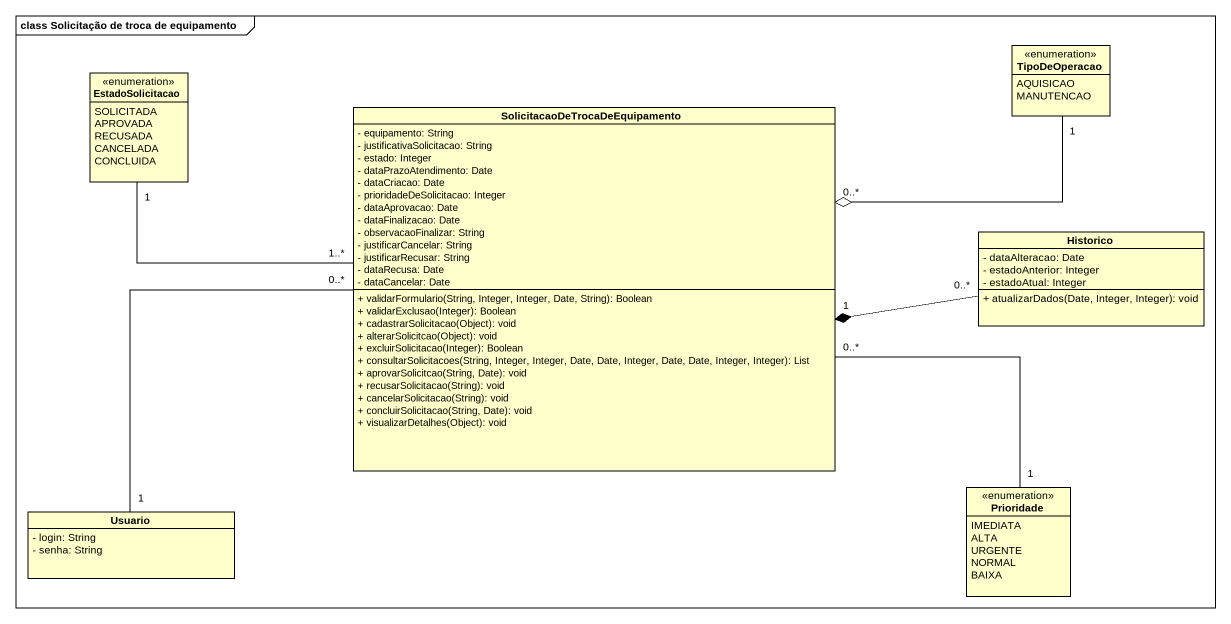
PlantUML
@startuml
mainframe class Solicitação de troca de equipamento
hide circle
hide empty members
skinparam classAttributeIconSize 0
enum TipoDeOperacao {
  AQUISICAO
  MANUTENCAO
}
enum EstadoSolicitacao {
  SOLICITADA
  APROVADA
  RECUSADA
  CANCELADA
  CONCLUIDA
}
class "SolicitacaoDeTrocaDeEquipamento" as SolicitacaoDeTrocaDeEquipame {
  - equipamento: String
  - justificativaSolicitacao: String
  - estado: Integer
  - dataPrazoAtendimento: Date
  - dataCriacao: Date
  - prioridadeDeSolicitacao: Integer
  - dataAprovacao: Date
  - dataFinalizacao: Date
  - observacaoFinalizar: String
  - justificarCancelar: String
  - justificarRecusar: String
  - dataRecusa: Date
  - dataCancelar: Date
  + validarFormulario(String, Integer, Integer, Date, String): Boolean
  + validarExclusao(Integer): Boolean
  + cadastrarSolicitacao(Object): void
  + alterarSolicitcao(Object): void
  + excluirSolicitacao(Integer): Boolean
  + consultarSolicitacoes(String, Integer, Integer, Date, Date, Integer, Date, Date, Integer, Integer): List
  + aprovarSolicitcao(String, Date): void
  + recusarSolicitacao(String): void
  + cancelarSolicitacao(String): void
  + concluirSolicitacao(String, Date): void
  + visualizarDetalhes(Object): void
}
class Historico {
  - dataAlteracao: Date
  - estadoAnterior: Integer
  - estadoAtual: Integer
  + atualizarDados(Date, Integer, Integer): void
}
enum Prioridade {
  IMEDIATA
  ALTA
  URGENTE
  NORMAL
  BAIXA
}
class Usuario {
  - login: String
  - senha: String
}
TipoDeOperacao "1" -left-o "0..*" SolicitacaoDeTrocaDeEquipame
SolicitacaoDeTrocaDeEquipame "1..*" -left- "1" EstadoSolicitacao
SolicitacaoDeTrocaDeEquipame "0..*" -right- "1" Prioridade
Historico "0..*" -left-* "1" SolicitacaoDeTrocaDeEquipame
Usuario "1" -right- "0..*" SolicitacaoDeTrocaDeEquipame
@enduml
